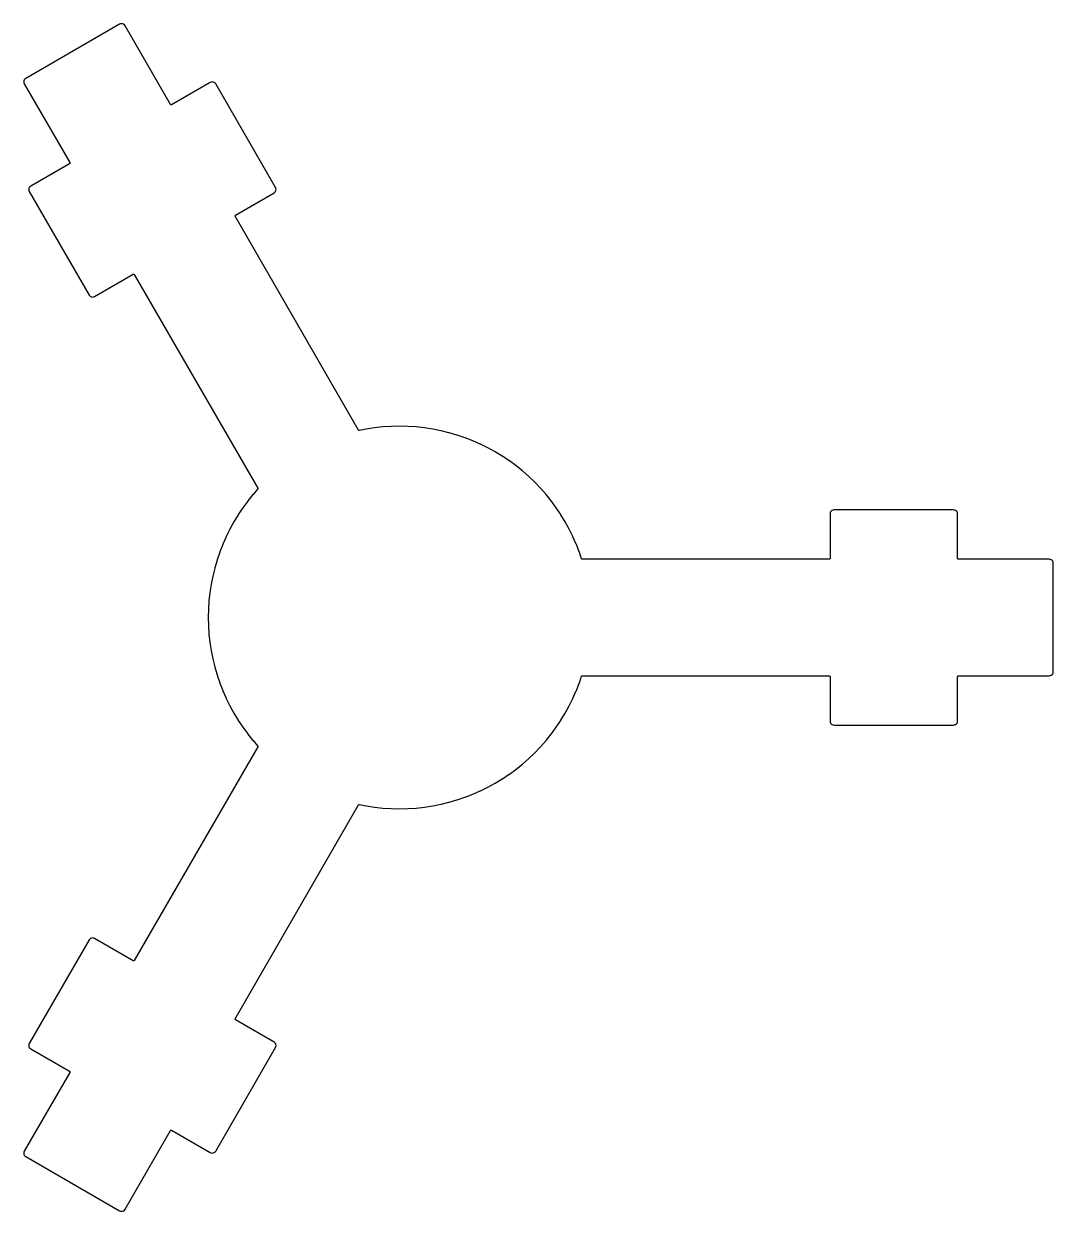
# Model space of a CAD drawing. Header units: millimetres. Extents: x -47 to 82, y -74 to 74.
import ezdxf

# ---------------------------------------------------------------- set-up
doc = ezdxf.new("R2010")
doc.units = ezdxf.units.MM
doc.layers.add('CUT_DESIGN_ONLY', color=1, linetype='Continuous')

msp = doc.modelspace()

# ---------------------------------------------------------------- linework, layer by layer
at = {"layer": 'CUT_DESIGN_ONLY'}
msp.add_lwpolyline([(-41.408588, -56.921778), (-41.371985, -56.958381), (-41.358588, -57.008381), (-41.371985, -57.058381), (-47.071985, -66.93107), (-47.121936, -67.051661), (-47.138973, -67.18107), (-47.121936, -67.31048), (-47.071985, -67.43107), (-46.992526, -67.534624), (-46.888973, -67.614083), (-35.111027, -74.414083), (-34.990437, -74.464033), (-34.861027, -74.48107), (-34.731618, -74.464033), (-34.611027, -74.414083), (-34.507474, -74.334624), (-34.428015, -74.23107), (-28.728015, -64.358381), (-28.691412, -64.321778), (-28.641412, -64.308381), (-28.591412, -64.321778), (-23.74167, -67.121778), (-23.621079, -67.171728), (-23.49167, -67.188766), (-23.36226, -67.171728), (-23.24167, -67.121778), (-23.138116, -67.042319), (-23.058657, -66.938766), (-15.558657, -53.948385), (-15.508707, -53.827794), (-15.49167, -53.698385), (-15.508707, -53.568975), (-15.558657, -53.448385), (-15.638116, -53.344831), (-15.74167, -53.265372), (-20.591412, -50.465372), (-20.628015, -50.428769), (-20.641412, -50.378769), (-20.628015, -50.328769), (-5.14435, -23.510275), (-5.099018, -23.469189), (-5.038238, -23.462197), (-4.178257, -23.633258), (-4.167536, -23.635269), (-4.156773, -23.637046), (-3.143412, -23.793017), (-3.132613, -23.794559), (-3.121783, -23.795864), (-2.102583, -23.907485), (-2.091727, -23.908554), (-2.080851, -23.909386), (-1.057752, -23.976444), (-1.04686, -23.977038), (-1.035958, -23.977395), (-0.010907, -23.999762), (0, -23.999881), (0.010907, -23.999762), (1.035958, -23.977395), (1.04686, -23.977038), (1.057752, -23.976444), (2.080851, -23.909386), (2.091727, -23.908554), (2.102583, -23.907485), (3.121783, -23.795864), (3.132613, -23.794559), (3.143412, -23.793017), (4.156773, -23.637046), (4.167536, -23.635269), (4.178257, -23.633258), (5.18385, -23.433233), (5.194525, -23.430988), (5.205148, -23.428511), (6.20106, -23.184813), (6.211626, -23.182105), (6.222131, -23.179167), (7.206465, -22.89226), (7.216903, -22.889093), (7.22727, -22.8857), (8.198152, -22.55613), (8.208443, -22.552511), (8.218652, -22.548669), (9.174234, -22.177063), (9.184357, -22.172999), (9.194388, -22.168715), (10.132852, -21.755781), (10.142788, -21.751279), (10.152623, -21.746562), (11.072182, -21.293085), (11.081912, -21.288154), (11.091532, -21.283012), (11.990435, -20.789857), (11.99994, -20.784507), (12.009327, -20.77895), (12.885863, -20.247055), (12.895127, -20.241294), (12.904262, -20.235333), (13.756763, -19.66571), (13.765766, -19.659552), (13.774633, -19.653198), (14.601476, -19.046931), (14.610202, -19.040386), (14.618783, -19.033651), (15.418394, -18.391895), (15.426826, -18.384975), (15.435105, -18.377873), (16.205962, -17.70185), (16.214085, -17.694568), (16.222046, -17.687112), (16.962682, -16.978107), (16.970479, -16.970479), (16.978107, -16.962682), (17.687112, -16.222046), (17.694568, -16.214085), (17.70185, -16.205962), (18.377873, -15.435105), (18.384975, -15.426826), (18.391895, -15.418394), (19.033651, -14.618783), (19.040386, -14.610202), (19.046931, -14.601476), (19.653198, -13.774633), (19.659552, -13.765766), (19.66571, -13.756763), (20.235333, -12.904262), (20.241294, -12.895127), (20.247055, -12.885863), (20.77895, -12.009327), (20.784507, -11.99994), (20.789857, -11.990435), (21.283012, -11.091532), (21.288154, -11.081912), (21.293085, -11.072182), (21.746562, -10.152623), (21.751279, -10.142788), (21.755781, -10.132852), (22.168715, -9.194388), (22.172999, -9.184357), (22.177063, -9.174234), (22.548669, -8.218652), (22.552511, -8.208443), (22.55613, -8.198152), (22.837977, -7.367856), (22.874423, -7.318715), (22.93267, -7.3), (53.9, -7.3), (53.95, -7.313397), (53.986603, -7.35), (54, -7.4), (54, -13), (54.017037, -13.12941), (54.066987, -13.25), (54.146447, -13.353553), (54.25, -13.433013), (54.37059, -13.482963), (54.5, -13.5), (69.5, -13.5), (69.62941, -13.482963), (69.75, -13.433013), (69.853553, -13.353553), (69.933013, -13.25), (69.982963, -13.12941), (70, -13), (70, -7.4), (70.013397, -7.35), (70.05, -7.313397), (70.1, -7.3), (81.5, -7.3), (81.62941, -7.282963), (81.75, -7.233013), (81.853553, -7.153553), (81.933013, -7.05), (81.982963, -6.92941), (82, -6.8), (82, 6.8), (81.982963, 6.92941), (81.933013, 7.05), (81.853553, 7.153553), (81.75, 7.233013), (81.62941, 7.282963), (81.5, 7.3), (70.1, 7.3), (70.05, 7.313397), (70.013397, 7.35), (70, 7.4), (70, 13), (69.982963, 13.12941), (69.933013, 13.25), (69.853553, 13.353553), (69.75, 13.433013), (69.62941, 13.482963), (69.5, 13.5), (54.5, 13.5), (54.37059, 13.482963), (54.25, 13.433013), (54.146447, 13.353553), (54.066987, 13.25), (54.017037, 13.12941), (54, 13), (54, 7.4), (53.986603, 7.35), (53.95, 7.313397), (53.9, 7.3), (22.93267, 7.3), (22.874423, 7.318715), (22.837977, 7.367856), (22.55613, 8.198152), (22.552511, 8.208443), (22.548669, 8.218652), (22.177063, 9.174234), (22.172999, 9.184357), (22.168715, 9.194388), (21.755781, 10.132852), (21.751279, 10.142788), (21.746562, 10.152623), (21.293085, 11.072182), (21.288154, 11.081912), (21.283012, 11.091532), (20.789857, 11.990435), (20.784507, 11.99994), (20.77895, 12.009327), (20.247055, 12.885863), (20.241294, 12.895127), (20.235333, 12.904262), (19.66571, 13.756763), (19.659552, 13.765766), (19.653198, 13.774633), (19.046931, 14.601476), (19.040386, 14.610202), (19.033651, 14.618783), (18.391895, 15.418394), (18.384975, 15.426826), (18.377873, 15.435105), (17.70185, 16.205962), (17.694568, 16.214085), (17.687112, 16.222046), (16.978107, 16.962682), (16.970479, 16.970479), (16.962682, 16.978107), (16.222046, 17.687112), (16.214085, 17.694568), (16.205962, 17.70185), (15.435105, 18.377873), (15.426826, 18.384975), (15.418394, 18.391895), (14.618783, 19.033651), (14.610202, 19.040386), (14.601476, 19.046931), (13.774633, 19.653198), (13.765766, 19.659552), (13.756763, 19.66571), (12.904262, 20.235333), (12.895127, 20.241294), (12.885863, 20.247055), (12.009327, 20.77895), (11.99994, 20.784507), (11.990435, 20.789857), (11.091532, 21.283012), (11.081912, 21.288154), (11.072182, 21.293085), (10.152623, 21.746562), (10.142788, 21.751279), (10.132852, 21.755781), (9.194388, 22.168715), (9.184357, 22.172999), (9.174234, 22.177063), (8.218652, 22.548669), (8.208443, 22.552511), (8.198152, 22.55613), (7.22727, 22.8857), (7.216903, 22.889093), (7.206465, 22.89226), (6.222131, 23.179167), (6.211626, 23.182105), (6.20106, 23.184813), (5.205148, 23.428511), (5.194525, 23.430988), (5.18385, 23.433233), (4.178257, 23.633258), (4.167536, 23.635269), (4.156773, 23.637046), (3.143412, 23.793017), (3.132613, 23.794559), (3.121783, 23.795864), (2.102583, 23.907485), (2.091727, 23.908554), (2.080851, 23.909386), (1.057752, 23.976444), (1.04686, 23.977038), (1.035958, 23.977395), (0.010907, 23.999762), (0, 23.999881), (-0.010907, 23.999762), (-1.035958, 23.977395), (-1.04686, 23.977038), (-1.057752, 23.976444), (-2.080851, 23.909386), (-2.091727, 23.908554), (-2.102583, 23.907485), (-3.121783, 23.795864), (-3.132613, 23.794559), (-3.143412, 23.793017), (-4.156773, 23.637046), (-4.167536, 23.635269), (-4.178257, 23.633258), (-5.038238, 23.462197), (-5.099018, 23.469189), (-5.14435, 23.510275), (-20.628015, 50.328769), (-20.641412, 50.378769), (-20.628015, 50.428769), (-20.591412, 50.465372), (-15.74167, 53.265372), (-15.638116, 53.344831), (-15.558657, 53.448385), (-15.508707, 53.568975), (-15.49167, 53.698385), (-15.508707, 53.827794), (-15.558657, 53.948385), (-23.058657, 66.938766), (-23.138116, 67.042319), (-23.24167, 67.121778), (-23.36226, 67.171728), (-23.49167, 67.188766), (-23.621079, 67.171728), (-23.74167, 67.121778), (-28.591412, 64.321778), (-28.641412, 64.308381), (-28.691412, 64.321778), (-28.728015, 64.358381), (-34.428015, 74.23107), (-34.507474, 74.334624), (-34.611027, 74.414083), (-34.731618, 74.464033), (-34.861027, 74.48107), (-34.990437, 74.464033), (-35.111027, 74.414083), (-46.888973, 67.614083), (-46.992526, 67.534624), (-47.071985, 67.43107), (-47.121936, 67.31048), (-47.138973, 67.18107), (-47.121936, 67.051661), (-47.071985, 66.93107), (-41.371985, 57.058381), (-41.358588, 57.008381), (-41.371985, 56.958381), (-41.408588, 56.921778), (-46.25833, 54.121778), (-46.361884, 54.042319), (-46.441343, 53.938766), (-46.491293, 53.818175), (-46.50833, 53.688766), (-46.491293, 53.559356), (-46.441343, 53.438766), (-38.941343, 40.448385), (-38.861884, 40.344831), (-38.75833, 40.265372), (-38.63774, 40.215422), (-38.50833, 40.198385), (-38.378921, 40.215422), (-38.25833, 40.265372), (-33.408588, 43.065372), (-33.358588, 43.078769), (-33.308588, 43.065372), (-33.271985, 43.028769), (-17.788321, 16.210275), (-17.775405, 16.150473), (-17.799739, 16.094341), (-18.377873, 15.435105), (-18.384975, 15.426826), (-18.391895, 15.418394), (-19.033651, 14.618783), (-19.040386, 14.610202), (-19.046931, 14.601476), (-19.653198, 13.774633), (-19.659552, 13.765766), (-19.66571, 13.756763), (-20.235333, 12.904262), (-20.241294, 12.895127), (-20.247055, 12.885863), (-20.77895, 12.009327), (-20.784507, 11.99994), (-20.789857, 11.990435), (-21.283012, 11.091532), (-21.288154, 11.081912), (-21.293085, 11.072182), (-21.746562, 10.152623), (-21.751279, 10.142788), (-21.755781, 10.132852), (-22.168715, 9.194388), (-22.172999, 9.184357), (-22.177063, 9.174234), (-22.548669, 8.218652), (-22.552511, 8.208443), (-22.55613, 8.198152), (-22.8857, 7.22727), (-22.889093, 7.216903), (-22.89226, 7.206465), (-23.179167, 6.222131), (-23.182105, 6.211626), (-23.184813, 6.20106), (-23.428511, 5.205148), (-23.430988, 5.194525), (-23.433233, 5.18385), (-23.633258, 4.178257), (-23.635269, 4.167536), (-23.637046, 4.156773), (-23.793017, 3.143412), (-23.794559, 3.132613), (-23.795864, 3.121783), (-23.907485, 2.102583), (-23.908554, 2.091727), (-23.909386, 2.080851), (-23.976444, 1.057752), (-23.977038, 1.04686), (-23.977395, 1.035958), (-23.999762, 0.010907), (-23.999881, 0), (-23.999762, -0.010907), (-23.977395, -1.035958), (-23.977038, -1.04686), (-23.976444, -1.057752), (-23.909386, -2.080851), (-23.908554, -2.091727), (-23.907485, -2.102583), (-23.795864, -3.121783), (-23.794559, -3.132613), (-23.793017, -3.143412), (-23.637046, -4.156773), (-23.635269, -4.167536), (-23.633258, -4.178257), (-23.433233, -5.18385), (-23.430988, -5.194525), (-23.428511, -5.205148), (-23.184813, -6.20106), (-23.182105, -6.211626), (-23.179167, -6.222131), (-22.89226, -7.206465), (-22.889093, -7.216903), (-22.8857, -7.22727), (-22.55613, -8.198152), (-22.552511, -8.208443), (-22.548669, -8.218652), (-22.177063, -9.174234), (-22.172999, -9.184357), (-22.168715, -9.194388), (-21.755781, -10.132852), (-21.751279, -10.142788), (-21.746562, -10.152623), (-21.293085, -11.072182), (-21.288154, -11.081912), (-21.283012, -11.091532), (-20.789857, -11.990435), (-20.784507, -11.99994), (-20.77895, -12.009327), (-20.247055, -12.885863), (-20.241294, -12.895127), (-20.235333, -12.904262), (-19.66571, -13.756763), (-19.659552, -13.765766), (-19.653198, -13.774633), (-19.046931, -14.601476), (-19.040386, -14.610202), (-19.033651, -14.618783), (-18.391895, -15.418394), (-18.384975, -15.426826), (-18.377873, -15.435105), (-17.799739, -16.094341), (-17.775405, -16.150473), (-17.788321, -16.210275), (-33.271985, -43.028769), (-33.308588, -43.065372), (-33.358588, -43.078769), (-33.408588, -43.065372), (-38.25833, -40.265372), (-38.378921, -40.215422), (-38.50833, -40.198385), (-38.63774, -40.215422), (-38.75833, -40.265372), (-38.861884, -40.344831), (-38.941343, -40.448385), (-46.441343, -53.438766), (-46.491293, -53.559356), (-46.50833, -53.688766), (-46.491293, -53.818175), (-46.441343, -53.938766), (-46.361884, -54.042319), (-46.25833, -54.121778)], close=True, dxfattribs=at)

doc.saveas('drawing.dxf')
